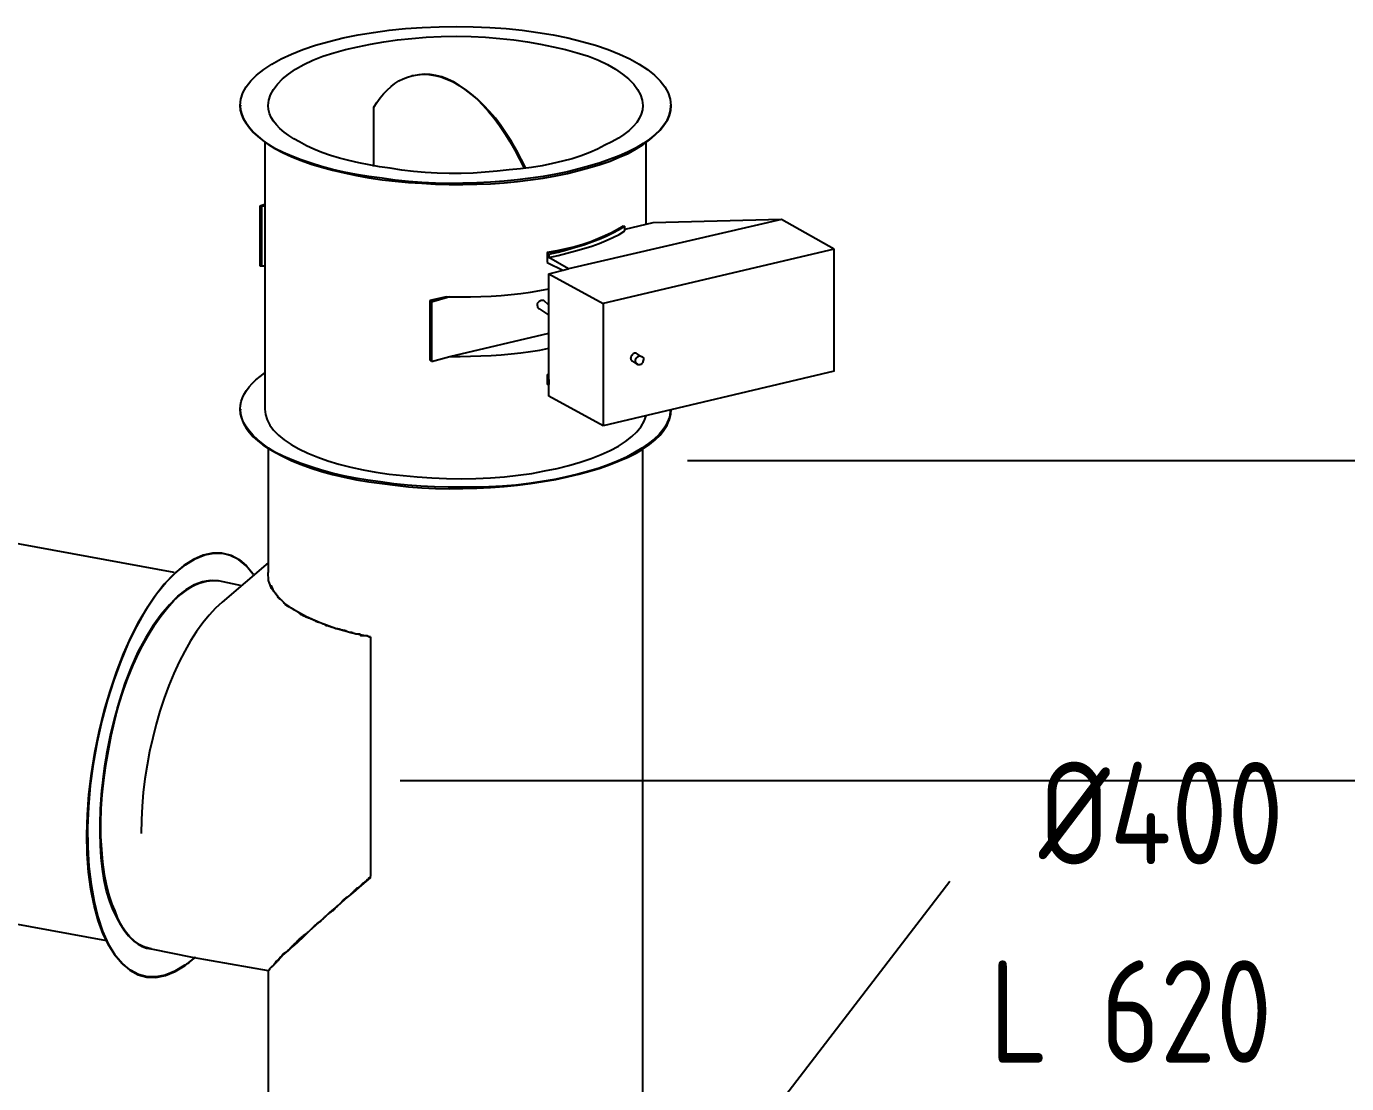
# Model space of a CAD drawing. Header units: metres. Extents: x 20 to 415, y 5 to 292.
# Drawn here: x 264.24 to 279.22, y 186.78 to 198.78 of the extents above; entities that cross this region are included whole.
import ezdxf

# ---------------------------------------------------------------- set-up
doc = ezdxf.new("R2010")
doc.units = ezdxf.units.M
for name, color, linetype in [('АРМАТУРА', 8, 'Continuous'), ('ВОЗДУХОВОДЫ', 7, 'Continuous'), ('ОБОЗНАЧЕНИЯ', 7, 'Continuous')]:
    doc.layers.add(name, color=color, linetype=linetype)
doc.styles.add('GOST', font='isocpeur.ttf')

msp = doc.modelspace()

# ---------------------------------------------------------------- linework, layer by layer
at = {"layer": 'АРМАТУРА'}
for points in [[(266.668, 197.881), (266.676, 197.953), (266.699, 198.024), (266.736, 198.094), (266.789, 198.161), (266.855, 198.227), (266.935, 198.29), (267.027, 198.351), (267.133, 198.41), (267.25, 198.465), (267.379, 198.517), (267.524, 198.565), (267.677, 198.609), (267.838, 198.648), (268.006, 198.682), (268.18, 198.711), (268.359, 198.736), (268.544, 198.755), (268.733, 198.768), (268.925, 198.776), (269.12, 198.779), (269.311, 198.776), (269.499, 198.768), (269.685, 198.755), (269.867, 198.736), (270.045, 198.711), (270.218, 198.682), (270.385, 198.648), (270.545, 198.609), (270.698, 198.565), (270.843, 198.517), (270.972, 198.465), (271.09, 198.41), (271.195, 198.351), (271.287, 198.29), (271.367, 198.227), (271.434, 198.161), (271.486, 198.094), (271.524, 198.024), (271.547, 197.953), (271.554, 197.881)], [(266.986, 197.881), (266.993, 197.942), (267.013, 198.004), (267.045, 198.064), (267.09, 198.124), (267.148, 198.183), (267.216, 198.239), (267.297, 198.294), (267.389, 198.346), (267.491, 198.396), (267.604, 198.442), (267.731, 198.48), (267.864, 198.516), (268.003, 198.549), (268.148, 198.578), (268.299, 198.604), (268.454, 198.626), (268.615, 198.643), (268.779, 198.656), (268.948, 198.664), (269.12, 198.667), (269.288, 198.664), (269.452, 198.656), (269.614, 198.643), (269.772, 198.626), (269.926, 198.604), (270.075, 198.578), (270.219, 198.549), (270.358, 198.516), (270.491, 198.48), (270.618, 198.442), (270.731, 198.396), (270.834, 198.346), (270.925, 198.294), (271.006, 198.239), (271.075, 198.183), (271.132, 198.124), (271.177, 198.064), (271.21, 198.004), (271.23, 197.942), (271.236, 197.881)], [(268.184, 197.862), (268.219, 197.916), (268.256, 197.967), (268.295, 198.014), (268.336, 198.057), (268.379, 198.096), (268.423, 198.13), (268.469, 198.16), (268.516, 198.184), (268.565, 198.203), (268.615, 198.218)], [(268.615, 198.218), (268.678, 198.23), (268.743, 198.236), (268.809, 198.233), (268.876, 198.223), (268.945, 198.206), (269.014, 198.181), (269.083, 198.149), (269.152, 198.11), (269.221, 198.064), (269.289, 198.012), (269.356, 197.952), (269.421, 197.886), (269.486, 197.814), (269.548, 197.737), (269.61, 197.654), (269.669, 197.565), (269.727, 197.473), (269.783, 197.375), (269.836, 197.274), (269.888, 197.169)], [(268.634, 198.218), (268.615, 198.218)], [(269.907, 197.169), (269.855, 197.274), (269.801, 197.375), (269.745, 197.473), (269.687, 197.565), (269.626, 197.654), (269.563, 197.737), (269.498, 197.814), (269.43, 197.886), (269.361, 197.952), (269.289, 198.012), (269.222, 198.064), (269.154, 198.11), (269.087, 198.149), (269.021, 198.181), (268.954, 198.206), (268.889, 198.223), (268.823, 198.233), (268.759, 198.236), (268.696, 198.23), (268.634, 198.218)], [(266.668, 197.881), (266.672, 197.83), (266.685, 197.78), (266.707, 197.729), (266.736, 197.68), (266.773, 197.63), (266.817, 197.581), (266.869, 197.533), (266.926, 197.486), (266.991, 197.439), (267.061, 197.394)], [(267.061, 197.394), (266.991, 197.439), (266.927, 197.486), (266.869, 197.533), (266.817, 197.581), (266.773, 197.63), (266.736, 197.68), (266.707, 197.729), (266.685, 197.78), (266.672, 197.83), (266.668, 197.881)], [(266.671, 197.887), (266.671, 197.877)], [(267.342, 197.469), (267.277, 197.503), (267.219, 197.54), (267.166, 197.579), (267.119, 197.619), (267.08, 197.661), (267.046, 197.703), (267.02, 197.747), (267.001, 197.791), (266.99, 197.836), (266.986, 197.881)], [(267.061, 197.394), (267.154, 197.345), (267.254, 197.299), (267.36, 197.257), (267.473, 197.217), (267.592, 197.181), (267.717, 197.147), (267.849, 197.116), (267.986, 197.088), (268.129, 197.062), (268.278, 197.038), (268.426, 197.022), (268.576, 197.009), (268.729, 196.999), (268.883, 196.991), (269.039, 196.986), (269.195, 196.985), (269.351, 196.988), (269.506, 196.994), (269.661, 197.005), (269.813, 197.019), (269.963, 197.038), (270.107, 197.059), (270.247, 197.085), (270.381, 197.112), (270.511, 197.143), (270.634, 197.177), (270.752, 197.213), (270.864, 197.252), (270.969, 197.294), (271.068, 197.338), (271.159, 197.389), (271.24, 197.441), (271.313, 197.494), (271.377, 197.548), (271.431, 197.602), (271.475, 197.657), (271.51, 197.713), (271.534, 197.768), (271.549, 197.824), (271.554, 197.881)], [(271.554, 197.881), (271.549, 197.824), (271.534, 197.769), (271.51, 197.713), (271.475, 197.658), (271.431, 197.604), (271.377, 197.552), (271.313, 197.5), (271.24, 197.45), (271.159, 197.402), (271.068, 197.356), (270.969, 197.312), (270.864, 197.271), (270.752, 197.232), (270.634, 197.196), (270.511, 197.162), (270.381, 197.131), (270.247, 197.103), (270.107, 197.078), (269.963, 197.056), (269.813, 197.038), (269.661, 197.023), (269.506, 197.011), (269.351, 197.003), (269.195, 196.999), (269.039, 196.998), (268.883, 197.002), (268.729, 197.009), (268.576, 197.021), (268.426, 197.036), (268.278, 197.057), (268.129, 197.076), (267.986, 197.099), (267.849, 197.126), (267.717, 197.156), (267.592, 197.19), (267.473, 197.227), (267.36, 197.265), (267.254, 197.307), (267.154, 197.35), (267.061, 197.394)], [(271.236, 197.881), (271.232, 197.831), (271.218, 197.782), (271.196, 197.734), (271.166, 197.687), (271.126, 197.642), (271.079, 197.597), (271.022, 197.554), (270.958, 197.512), (270.886, 197.471), (270.806, 197.431), (270.723, 197.388), (270.633, 197.348), (270.537, 197.312), (270.434, 197.278), (270.326, 197.249), (270.212, 197.222), (270.095, 197.199), (269.973, 197.18), (269.848, 197.163), (269.72, 197.15), (269.584, 197.135), (269.448, 197.124), (269.312, 197.115), (269.175, 197.111), (269.039, 197.111), (268.903, 197.114), (268.768, 197.121), (268.634, 197.133), (268.502, 197.149), (268.371, 197.169), (268.249, 197.187), (268.13, 197.207), (268.013, 197.23), (267.901, 197.256), (267.794, 197.284), (267.691, 197.315), (267.594, 197.349), (267.503, 197.385), (267.419, 197.425), (267.342, 197.469)], [(268.184, 197.188), (268.184, 197.862)], [(271.554, 197.878), (271.554, 197.887)], [(266.949, 197.469), (266.949, 194.435)], [(271.274, 196.532), (271.274, 197.469)], [(266.949, 196.757), (266.892, 196.738)], [(266.892, 196.738), (266.892, 196.064)], [(266.892, 196.738), (266.911, 196.738)], [(266.911, 196.738), (266.911, 196.064)], [(266.949, 196.738), (266.911, 196.738)], [(271.011, 196.514), (270.947, 196.475), (270.879, 196.438), (270.805, 196.402), (270.727, 196.368), (270.644, 196.336), (270.556, 196.306), (270.463, 196.279), (270.364, 196.254), (270.26, 196.233), (270.15, 196.214)], [(270.15, 196.214), (270.26, 196.233), (270.364, 196.254), (270.463, 196.279), (270.556, 196.306), (270.644, 196.336), (270.727, 196.368), (270.805, 196.402), (270.879, 196.438), (270.947, 196.475), (271.011, 196.514)], [(270.169, 196.195), (270.274, 196.219), (270.375, 196.245), (270.473, 196.273), (270.566, 196.302), (270.656, 196.334), (270.741, 196.367), (270.821, 196.401), (270.896, 196.438), (270.966, 196.475), (271.03, 196.514)], [(272.809, 196.589), (270.394, 196.027)], [(271.011, 196.514), (271.03, 196.514)], [(271.349, 196.551), (271.03, 196.476)], [(271.03, 196.458), (271.03, 196.514)], [(272.809, 196.589), (271.349, 196.551)], [(273.408, 196.252), (272.809, 196.589)], [(270.169, 196.158), (270.274, 196.181), (270.375, 196.205), (270.473, 196.231), (270.566, 196.258), (270.656, 196.287), (270.741, 196.317), (270.821, 196.349), (270.896, 196.383), (270.966, 196.419), (271.03, 196.458)], [(270.169, 196.195), (270.15, 196.214)], [(270.15, 196.214), (270.15, 196.102)], [(270.169, 196.195), (270.169, 196.158)], [(273.408, 196.252), (270.787, 195.634)], [(273.408, 194.866), (273.408, 196.252)], [(266.892, 196.064), (266.911, 196.064)], [(266.911, 196.064), (266.949, 196.064)], [(270.15, 196.102), (270.337, 196.008)], [(270.394, 196.027), (270.169, 196.158)], [(270.169, 195.971), (270.394, 196.027)], [(270.169, 195.971), (270.787, 195.634)], [(270.169, 194.585), (270.169, 195.971)], [(269.046, 195.709), (269.163, 195.709), (269.281, 195.711), (269.398, 195.715), (269.514, 195.72), (269.628, 195.727), (269.741, 195.737), (269.852, 195.749), (269.961, 195.764), (270.066, 195.781), (270.169, 195.802)], [(269.008, 195.709), (268.821, 195.671)], [(268.821, 195.671), (268.821, 194.997)], [(268.84, 195.652), (268.821, 195.671)], [(269.046, 195.709), (268.84, 195.652)], [(268.84, 195.652), (268.84, 194.978)], [(269.008, 195.709), (269.013, 195.709), (269.017, 195.709), (269.021, 195.709), (269.024, 195.709), (269.027, 195.709), (269.03, 195.709), (269.033, 195.709), (269.036, 195.709), (269.04, 195.709), (269.046, 195.709)], [(270.113, 195.671), (270.107, 195.671), (270.1, 195.671), (270.092, 195.67), (270.084, 195.669), (270.075, 195.666), (270.067, 195.663), (270.059, 195.658), (270.051, 195.652), (270.044, 195.644), (270.038, 195.634), (270.038, 195.628), (270.038, 195.621), (270.038, 195.613), (270.039, 195.606), (270.04, 195.599), (270.042, 195.592), (270.044, 195.586), (270.047, 195.582), (270.052, 195.579), (270.057, 195.578)], [(270.169, 195.615), (270.113, 195.671)], [(270.787, 195.634), (270.787, 194.248)], [(270.057, 195.578), (270.169, 195.503)], [(269.046, 195.035), (270.169, 195.297)], [(268.84, 194.978), (268.821, 194.997)], [(268.84, 194.978), (269.046, 195.035)], [(269.046, 195.035), (269.163, 195.035), (269.281, 195.037), (269.398, 195.041), (269.514, 195.046), (269.628, 195.053), (269.741, 195.063), (269.852, 195.075), (269.961, 195.09), (270.066, 195.107), (270.169, 195.128)], [(271.161, 195.072), (271.156, 195.072), (271.15, 195.072), (271.144, 195.071), (271.139, 195.07), (271.133, 195.067), (271.128, 195.064), (271.122, 195.059), (271.116, 195.053), (271.111, 195.045), (271.105, 195.035), (271.101, 195.029), (271.098, 195.022), (271.097, 195.014), (271.098, 195.007), (271.1, 195), (271.104, 194.993), (271.108, 194.987), (271.113, 194.983), (271.118, 194.98), (271.124, 194.978)], [(271.18, 194.941), (271.174, 194.947), (271.169, 194.952), (271.164, 194.958), (271.16, 194.965), (271.157, 194.971), (271.154, 194.979), (271.154, 194.987), (271.154, 194.995), (271.157, 195.005), (271.161, 195.016), (271.167, 195.021), (271.173, 195.027), (271.178, 195.032), (271.184, 195.036), (271.189, 195.039), (271.195, 195.041), (271.201, 195.042), (271.206, 195.042), (271.212, 195.039), (271.217, 195.035)], [(271.217, 195.035), (271.161, 195.072)], [(271.217, 195.035), (271.223, 195.034), (271.228, 195.032), (271.233, 195.029), (271.237, 195.026), (271.241, 195.021), (271.243, 195.014), (271.244, 195.007), (271.243, 194.999), (271.241, 194.989), (271.236, 194.978), (271.236, 194.973), (271.234, 194.967), (271.232, 194.962), (271.228, 194.957), (271.225, 194.953), (271.22, 194.949), (271.215, 194.945), (271.21, 194.943), (271.204, 194.941), (271.199, 194.941)], [(266.668, 194.435), (266.67, 194.48), (266.679, 194.523), (266.693, 194.566), (266.713, 194.607), (266.738, 194.648), (266.769, 194.689), (266.805, 194.729), (266.847, 194.768), (266.895, 194.808), (266.949, 194.847)], [(273.408, 194.866), (270.787, 194.248)], [(271.124, 194.978), (271.18, 194.941)], [(271.199, 194.941), (271.198, 194.941), (271.197, 194.941), (271.195, 194.941), (271.192, 194.941), (271.189, 194.941), (271.187, 194.941), (271.184, 194.941), (271.182, 194.941), (271.181, 194.941), (271.18, 194.941)], [(270.15, 194.829), (270.155, 194.829), (270.159, 194.829), (270.163, 194.829), (270.165, 194.829), (270.167, 194.829), (270.168, 194.829), (270.168, 194.829), (270.169, 194.829), (270.169, 194.829), (270.169, 194.829)], [(270.15, 194.829), (270.155, 194.829), (270.159, 194.829), (270.163, 194.829), (270.165, 194.829), (270.167, 194.829), (270.168, 194.829), (270.168, 194.829), (270.169, 194.829), (270.169, 194.829), (270.169, 194.829)], [(270.169, 194.81), (270.15, 194.829)], [(270.15, 194.829), (270.15, 194.716)], [(270.169, 194.716), (270.15, 194.716)], [(270.169, 194.772), (270.169, 194.716)], [(270.169, 194.716), (270.169, 194.716), (270.169, 194.716)], [(270.17, 194.768), (270.177, 194.764)], [(270.787, 194.248), (270.169, 194.585)], [(267.061, 193.949), (266.991, 193.994), (266.927, 194.041), (266.869, 194.088), (266.817, 194.136), (266.773, 194.185), (266.736, 194.234), (266.707, 194.284), (266.685, 194.334), (266.672, 194.385), (266.668, 194.435)], [(266.668, 194.435), (266.672, 194.38), (266.685, 194.325), (266.707, 194.273), (266.736, 194.221), (266.773, 194.171), (266.817, 194.123), (266.869, 194.076), (266.926, 194.032), (266.991, 193.989), (267.061, 193.949)], [(266.671, 194.438), (266.671, 194.428)], [(266.949, 194.435), (266.955, 194.374), (266.973, 194.314), (267.004, 194.256), (267.046, 194.199), (267.101, 194.143), (267.167, 194.089), (267.245, 194.037), (267.334, 193.987), (267.435, 193.938), (267.548, 193.892), (267.664, 193.85), (267.789, 193.812), (267.922, 193.777), (268.062, 193.748), (268.208, 193.722), (268.359, 193.7), (268.516, 193.682), (268.676, 193.667), (268.841, 193.656), (269.008, 193.649), (269.176, 193.646), (269.342, 193.649), (269.506, 193.657), (269.666, 193.669), (269.823, 193.686), (269.975, 193.708), (270.122, 193.735), (270.263, 193.765), (270.397, 193.799), (270.525, 193.836), (270.649, 193.877), (270.762, 193.921), (270.866, 193.968), (270.958, 194.018), (271.04, 194.07), (271.11, 194.125), (271.169, 194.181), (271.216, 194.24), (271.251, 194.299), (271.274, 194.361)], [(267.061, 193.949), (267.154, 193.899), (267.254, 193.852), (267.36, 193.808), (267.473, 193.767), (267.592, 193.729), (267.717, 193.694), (267.849, 193.663), (267.986, 193.635), (268.129, 193.612), (268.278, 193.593), (268.426, 193.573), (268.576, 193.557), (268.729, 193.545), (268.883, 193.538), (269.039, 193.534), (269.195, 193.535), (269.351, 193.539), (269.506, 193.547), (269.661, 193.559), (269.813, 193.574), (269.963, 193.593), (270.107, 193.614), (270.247, 193.639), (270.381, 193.667), (270.511, 193.698), (270.634, 193.732), (270.752, 193.768), (270.864, 193.807), (270.969, 193.849), (271.068, 193.892), (271.159, 193.938), (271.24, 193.987), (271.313, 194.037), (271.377, 194.089), (271.431, 194.143), (271.475, 194.199), (271.51, 194.256), (271.534, 194.314), (271.549, 194.374), (271.554, 194.435)], [(271.554, 194.435), (271.549, 194.375), (271.533, 194.316), (271.505, 194.259), (271.468, 194.204), (271.421, 194.15), (271.364, 194.097), (271.299, 194.045), (271.224, 193.994), (271.14, 193.943), (271.049, 193.892), (270.955, 193.849), (270.852, 193.807), (270.742, 193.768), (270.624, 193.732), (270.499, 193.698), (270.368, 193.667), (270.232, 193.639), (270.09, 193.614), (269.944, 193.593), (269.794, 193.574), (269.642, 193.564), (269.489, 193.557), (269.336, 193.552), (269.181, 193.55), (269.027, 193.551), (268.872, 193.555), (268.718, 193.563), (268.565, 193.575), (268.411, 193.591), (268.259, 193.612), (268.115, 193.631), (267.976, 193.654), (267.842, 193.681), (267.713, 193.711), (267.59, 193.745), (267.472, 193.782), (267.36, 193.82), (267.254, 193.862), (267.154, 193.904), (267.061, 193.949)]]:
    msp.add_lwpolyline(points, dxfattribs=at)
at = {"layer": 'ВОЗДУХОВОДЫ'}
for points in [[(270.45, 193.686), (270.649, 193.74), (270.831, 193.8), (270.994, 193.866), (271.138, 193.937), (271.262, 194.012), (271.365, 194.091), (271.447, 194.173), (271.506, 194.259), (271.542, 194.346), (271.554, 194.435)], [(266.986, 193.986), (266.986, 192.582)], [(271.236, 179.344), (271.236, 193.986)], [(265.919, 192.582), (261.032, 193.481)], [(266.031, 188.126), (265.925, 188.059), (265.819, 188.015), (265.715, 187.995), (265.614, 187.997), (265.516, 188.023), (265.423, 188.07), (265.335, 188.14), (265.254, 188.232), (265.18, 188.346), (265.114, 188.481), (265.057, 188.636), (265.01, 188.805), (264.974, 188.989), (264.948, 189.185), (264.934, 189.392), (264.929, 189.609), (264.935, 189.833), (264.952, 190.064), (264.981, 190.301), (265.02, 190.541), (265.069, 190.78), (265.127, 191.013), (265.193, 191.238), (265.266, 191.454), (265.345, 191.66), (265.431, 191.853), (265.523, 192.032), (265.619, 192.195), (265.72, 192.342), (265.825, 192.469), (265.937, 192.582), (266.049, 192.671), (266.159, 192.739), (266.266, 192.783), (266.371, 192.804), (266.471, 192.803), (266.567, 192.778), (266.657, 192.73), (266.741, 192.658), (266.817, 192.563)], [(266.817, 192.563), (266.736, 192.658), (266.648, 192.729), (266.554, 192.777), (266.456, 192.801), (266.354, 192.802), (266.249, 192.779), (266.14, 192.732), (266.03, 192.662), (265.919, 192.568), (265.806, 192.451), (265.696, 192.307), (265.591, 192.147), (265.492, 191.971), (265.399, 191.781), (265.313, 191.578), (265.233, 191.363), (265.162, 191.137), (265.099, 190.902), (265.046, 190.66), (265.001, 190.41), (264.968, 190.165), (264.947, 189.924), (264.937, 189.691), (264.939, 189.465), (264.952, 189.249), (264.976, 189.044), (265.01, 188.852), (265.054, 188.675), (265.107, 188.513), (265.17, 188.369), (265.246, 188.246), (265.329, 188.147), (265.417, 188.071), (265.511, 188.02), (265.61, 187.992), (265.713, 187.989), (265.82, 188.01), (265.931, 188.055), (266.045, 188.125), (266.162, 188.219)], [(266.986, 192.694), (266.462, 192.245)], [(266.424, 192.488), (266.333, 192.494), (266.241, 192.478), (266.147, 192.442), (266.053, 192.385), (265.959, 192.31), (265.865, 192.217), (265.772, 192.107), (265.681, 191.981), (265.593, 191.839), (265.507, 191.683), (265.431, 191.509), (265.361, 191.326), (265.298, 191.134), (265.242, 190.936), (265.193, 190.733), (265.152, 190.527), (265.12, 190.318), (265.096, 190.11), (265.081, 189.903), (265.076, 189.698)], [(266.424, 192.488), (266.356, 192.493), (266.285, 192.486), (266.213, 192.466), (266.14, 192.434), (266.066, 192.39), (265.992, 192.333), (265.917, 192.264), (265.842, 192.183), (265.768, 192.089), (265.694, 191.983), (265.623, 191.872), (265.555, 191.752), (265.491, 191.625), (265.431, 191.49), (265.376, 191.348), (265.325, 191.201), (265.278, 191.048), (265.237, 190.889), (265.201, 190.726), (265.17, 190.56), (265.139, 190.392), (265.116, 190.226), (265.098, 190.062), (265.088, 189.901), (265.083, 189.743), (265.085, 189.589), (265.093, 189.44), (265.106, 189.295), (265.126, 189.157), (265.151, 189.024), (265.181, 188.905), (265.216, 188.796), (265.256, 188.696), (265.299, 188.607), (265.348, 188.528), (265.4, 188.461), (265.458, 188.405), (265.52, 188.362), (265.586, 188.331), (265.657, 188.313)], [(265.657, 188.313), (265.586, 188.331), (265.52, 188.362), (265.458, 188.406), (265.4, 188.462), (265.348, 188.531), (265.299, 188.611), (265.256, 188.702), (265.216, 188.805), (265.181, 188.919), (265.151, 189.043), (265.126, 189.171), (265.106, 189.305), (265.093, 189.446), (265.085, 189.593), (265.083, 189.745), (265.088, 189.902), (265.098, 190.062), (265.116, 190.226), (265.139, 190.392), (265.17, 190.56), (265.201, 190.726), (265.237, 190.889), (265.278, 191.048), (265.325, 191.201), (265.376, 191.348), (265.431, 191.49), (265.491, 191.625), (265.555, 191.752), (265.623, 191.872), (265.694, 191.983), (265.768, 192.089), (265.842, 192.183), (265.917, 192.264), (265.992, 192.333), (266.066, 192.39), (266.14, 192.434), (266.213, 192.466), (266.286, 192.486), (266.356, 192.493), (266.424, 192.488)], [(265.132, 190.391), (265.163, 190.565), (265.2, 190.736), (265.241, 190.905), (265.287, 191.069), (265.338, 191.229), (265.394, 191.383), (265.454, 191.531), (265.518, 191.672), (265.585, 191.804), (265.657, 191.926), (265.731, 192.043), (265.807, 192.147), (265.884, 192.237), (265.962, 192.313), (266.04, 192.376), (266.119, 192.425), (266.197, 192.461), (266.274, 192.484), (266.35, 192.493), (266.424, 192.488)], [(266.686, 192.432), (266.424, 192.488)], [(266.424, 192.488), (266.424, 192.488), (266.424, 192.488)], [(268.147, 191.852), (267.94, 191.896), (267.749, 191.949), (267.575, 192.011), (267.42, 192.079), (267.286, 192.154), (267.174, 192.233), (267.086, 192.317), (267.024, 192.403), (266.99, 192.492), (266.986, 192.582)], [(267.005, 192.451), (267.005, 192.45), (267.005, 192.449), (267.005, 192.447), (267.006, 192.444), (267.007, 192.441), (267.009, 192.439), (267.011, 192.436), (267.014, 192.434), (267.018, 192.433), (267.023, 192.432), (267.024, 192.426), (267.025, 192.421), (267.028, 192.415), (267.03, 192.41), (267.033, 192.404), (267.036, 192.398), (267.038, 192.393), (267.04, 192.387), (267.042, 192.381), (267.042, 192.376), (267.048, 192.37), (267.053, 192.364), (267.059, 192.359), (267.065, 192.352), (267.07, 192.345), (267.076, 192.338), (267.081, 192.33), (267.087, 192.321), (267.093, 192.312), (267.098, 192.301), (267.104, 192.295), (267.112, 192.29), (267.119, 192.284), (267.127, 192.277), (267.136, 192.271), (267.144, 192.263), (267.152, 192.255), (267.16, 192.246), (267.167, 192.237), (267.173, 192.226), (267.179, 192.22), (267.186, 192.215), (267.195, 192.209), (267.204, 192.204), (267.213, 192.198), (267.223, 192.192), (267.234, 192.187), (267.245, 192.181), (267.256, 192.175), (267.267, 192.17), (267.278, 192.164), (267.289, 192.157), (267.301, 192.149), (267.312, 192.141), (267.323, 192.132), (267.334, 192.124), (267.345, 192.116), (267.357, 192.108), (267.368, 192.101), (267.379, 192.095), (267.39, 192.09), (267.4, 192.086), (267.409, 192.082), (267.418, 192.079), (267.426, 192.076), (267.434, 192.073), (267.443, 192.07), (267.452, 192.067), (267.462, 192.063), (267.473, 192.058), (267.484, 192.052), (267.495, 192.046), (267.506, 192.041), (267.517, 192.036), (267.527, 192.032), (267.536, 192.028), (267.545, 192.025), (267.553, 192.022), (267.56, 192.021), (267.566, 192.02), (267.577, 192.015), (267.587, 192.011), (267.596, 192.007), (267.603, 192.004), (267.611, 192.001), (267.618, 191.999), (267.624, 191.996), (267.63, 191.992), (267.636, 191.988), (267.641, 191.983), (267.652, 191.982), (267.662, 191.981), (267.67, 191.979), (267.678, 191.976), (267.686, 191.973), (267.693, 191.97), (267.699, 191.968), (267.705, 191.966), (267.711, 191.964), (267.716, 191.964), (267.727, 191.959), (267.737, 191.955), (267.745, 191.952), (267.753, 191.949), (267.761, 191.948), (267.767, 191.947), (267.774, 191.946), (267.78, 191.945), (267.785, 191.945), (267.791, 191.945), (267.802, 191.94), (267.811, 191.936), (267.82, 191.933), (267.828, 191.931), (267.836, 191.929), (267.842, 191.928), (267.849, 191.927), (267.855, 191.927), (267.86, 191.926), (267.866, 191.926), (267.872, 191.921), (267.877, 191.917), (267.883, 191.914), (267.888, 191.912), (267.894, 191.91), (267.9, 191.909), (267.905, 191.908), (267.911, 191.908), (267.917, 191.908), (267.922, 191.908), (267.928, 191.907), (267.933, 191.906), (267.939, 191.904), (267.945, 191.901), (267.95, 191.898), (267.956, 191.896), (267.961, 191.893), (267.967, 191.891), (267.973, 191.89), (267.978, 191.889), (267.979, 191.889), (267.98, 191.889), (267.983, 191.889), (267.986, 191.889), (267.99, 191.889), (267.994, 191.889), (267.999, 191.889), (268.005, 191.889), (268.01, 191.889), (268.016, 191.889), (268.016, 191.889), (268.018, 191.889), (268.02, 191.889), (268.022, 191.888), (268.025, 191.887), (268.028, 191.885), (268.031, 191.883), (268.033, 191.879), (268.034, 191.875), (268.034, 191.87), (268.04, 191.87), (268.044, 191.87), (268.047, 191.87), (268.049, 191.87), (268.051, 191.87), (268.052, 191.87), (268.053, 191.87), (268.053, 191.87), (268.053, 191.87), (268.053, 191.87), (268.058, 191.87), (268.063, 191.87), (268.066, 191.87), (268.069, 191.87), (268.072, 191.87), (268.075, 191.87), (268.078, 191.87), (268.081, 191.87), (268.086, 191.87), (268.109, 191.87), (268.114, 191.865), (268.119, 191.861), (268.122, 191.858), (268.124, 191.856), (268.126, 191.854), (268.127, 191.853), (268.128, 191.852), (268.128, 191.852), (268.128, 191.852), (268.147, 191.852)], [(266.462, 192.245), (266.389, 192.178), (266.316, 192.099), (266.245, 192.011), (266.174, 191.914), (266.106, 191.807), (266.04, 191.692), (265.976, 191.569), (265.916, 191.439), (265.859, 191.302), (265.806, 191.159), (265.758, 191.011), (265.714, 190.861), (265.676, 190.708), (265.641, 190.554), (265.612, 190.398), (265.588, 190.242), (265.569, 190.086), (265.555, 189.931), (265.547, 189.776), (265.544, 189.623)], [(268.147, 191.852), (268.147, 189.137)], [(265.657, 188.313), (265.591, 188.33), (265.529, 188.359), (265.47, 188.4), (265.414, 188.452), (265.362, 188.514), (265.313, 188.587), (265.267, 188.669), (265.225, 188.76), (265.186, 188.86), (265.151, 188.968), (265.126, 189.09), (265.106, 189.217), (265.092, 189.35), (265.083, 189.488), (265.079, 189.631), (265.08, 189.777), (265.086, 189.927), (265.097, 190.08), (265.112, 190.235), (265.132, 190.391)], [(265.076, 189.698), (265.078, 189.587), (265.083, 189.479), (265.091, 189.373), (265.103, 189.271), (265.118, 189.172), (265.137, 189.077), (265.159, 188.986), (265.184, 188.9), (265.213, 188.819), (265.245, 188.743), (265.274, 188.668), (265.307, 188.6), (265.343, 188.538), (265.382, 188.484), (265.423, 188.437), (265.466, 188.397), (265.511, 188.365), (265.558, 188.34), (265.607, 188.322), (265.657, 188.313)], [(260.264, 189.305), (265.151, 188.406)], [(266.986, 188.069), (266.987, 188.069), (266.988, 188.07), (266.99, 188.07), (266.993, 188.071), (266.995, 188.072), (266.998, 188.074), (267.001, 188.076), (267.003, 188.079), (267.004, 188.083), (267.005, 188.088), (267.005, 188.089), (267.007, 188.09), (267.009, 188.093), (267.013, 188.096), (267.016, 188.1), (267.021, 188.104), (267.026, 188.109), (267.031, 188.115), (267.037, 188.12), (267.042, 188.126), (267.048, 188.131), (267.053, 188.137), (267.059, 188.142), (267.065, 188.148), (267.07, 188.154), (267.076, 188.159), (267.081, 188.165), (267.087, 188.171), (267.093, 188.176), (267.098, 188.182), (267.104, 188.187), (267.11, 188.193), (267.115, 188.199), (267.121, 188.206), (267.126, 188.212), (267.132, 188.22), (267.138, 188.228), (267.143, 188.236), (267.149, 188.246), (267.154, 188.257), (267.165, 188.262), (267.175, 188.268), (267.184, 188.274), (267.193, 188.28), (267.201, 188.287), (267.21, 188.295), (267.219, 188.303), (267.227, 188.311), (267.237, 188.321), (267.248, 188.332), (267.259, 188.342), (267.269, 188.352), (267.278, 188.361), (267.286, 188.37), (267.295, 188.378), (267.303, 188.387), (267.312, 188.396), (267.321, 188.405), (267.331, 188.415), (267.342, 188.425), (267.353, 188.436), (267.364, 188.446), (267.375, 188.455), (267.387, 188.464), (267.398, 188.472), (267.409, 188.48), (267.42, 188.489), (267.432, 188.498), (267.443, 188.508), (267.454, 188.519), (267.465, 188.53), (267.477, 188.541), (267.488, 188.553), (267.5, 188.564), (267.513, 188.575), (267.526, 188.586), (267.539, 188.597), (267.553, 188.609), (267.569, 188.62), (267.585, 188.631), (267.591, 188.637), (267.596, 188.642), (267.602, 188.648), (267.608, 188.654), (267.613, 188.659), (267.619, 188.665), (267.624, 188.67), (267.63, 188.676), (267.636, 188.682), (267.641, 188.687), (267.647, 188.693), (267.653, 188.699), (267.659, 188.704), (267.665, 188.71), (267.672, 188.715), (267.679, 188.721), (267.687, 188.727), (267.696, 188.732), (267.705, 188.738), (267.716, 188.743), (267.722, 188.749), (267.727, 188.755), (267.733, 188.76), (267.739, 188.766), (267.744, 188.772), (267.75, 188.777), (267.755, 188.783), (267.761, 188.788), (267.767, 188.794), (267.772, 188.8), (267.783, 188.81), (267.793, 188.82), (267.802, 188.829), (267.809, 188.837), (267.817, 188.844), (267.824, 188.851), (267.83, 188.857), (267.836, 188.863), (267.842, 188.869), (267.847, 188.875), (267.853, 188.88), (267.86, 188.886), (267.868, 188.891), (267.876, 188.897), (267.885, 188.903), (267.893, 188.908), (267.901, 188.914), (267.909, 188.919), (267.916, 188.925), (267.922, 188.931), (267.927, 188.936), (267.931, 188.94), (267.935, 188.944), (267.938, 188.947), (267.941, 188.949), (267.944, 188.952), (267.947, 188.955), (267.95, 188.959), (267.955, 188.963), (267.96, 188.968), (267.965, 188.973), (267.969, 188.978), (267.972, 188.981), (267.975, 188.984), (267.978, 188.987), (267.981, 188.99), (267.984, 188.993), (267.988, 188.996), (267.992, 189.001), (267.997, 189.006), (268.002, 189.006), (268.006, 189.008), (268.01, 189.01), (268.013, 189.012), (268.016, 189.015), (268.019, 189.018), (268.022, 189.02), (268.025, 189.022), (268.029, 189.024), (268.034, 189.024), (268.035, 189.029), (268.037, 189.034), (268.039, 189.037), (268.041, 189.039), (268.044, 189.041), (268.047, 189.042), (268.049, 189.043), (268.051, 189.043), (268.053, 189.043), (268.053, 189.043), (268.054, 189.048), (268.055, 189.052), (268.057, 189.055), (268.06, 189.058), (268.063, 189.06), (268.065, 189.061), (268.068, 189.061), (268.07, 189.062), (268.071, 189.062), (268.072, 189.062), (268.077, 189.067), (268.081, 189.071), (268.084, 189.074), (268.087, 189.077), (268.088, 189.078), (268.09, 189.079), (268.09, 189.08), (268.09, 189.08), (268.091, 189.081), (268.091, 189.081), (268.096, 189.081), (268.1, 189.083), (268.103, 189.085), (268.105, 189.087), (268.107, 189.09), (268.108, 189.093), (268.109, 189.095), (268.109, 189.097), (268.109, 189.099), (268.109, 189.099), (268.11, 189.099), (268.111, 189.099), (268.113, 189.1), (268.116, 189.101), (268.119, 189.102), (268.122, 189.103), (268.124, 189.106), (268.126, 189.109), (268.128, 189.113), (268.128, 189.118), (268.133, 189.118), (268.137, 189.118), (268.14, 189.118), (268.143, 189.118), (268.145, 189.118), (268.146, 189.118), (268.146, 189.118), (268.147, 189.118), (268.147, 189.118), (268.147, 189.118), (268.147, 189.123), (268.147, 189.127), (268.147, 189.13), (268.147, 189.133), (268.147, 189.134), (268.147, 189.136), (268.147, 189.136), (268.147, 189.136), (268.147, 189.137), (268.147, 189.137)], [(267.042, 188.126), (267.042, 188.126), (267.056, 188.144), (267.073, 188.164), (267.095, 188.186), (267.119, 188.21), (267.148, 188.236), (267.178, 188.263), (267.212, 188.292), (267.247, 188.323), (267.284, 188.355), (267.323, 188.388), (267.387, 188.451), (267.455, 188.516), (267.528, 188.583), (267.605, 188.653), (267.686, 188.725), (267.771, 188.799), (267.859, 188.875), (267.952, 188.954), (268.047, 189.035), (268.147, 189.118), (268.147, 189.119), (268.147, 189.12), (268.147, 189.122), (268.147, 189.125), (268.147, 189.127), (268.147, 189.13), (268.147, 189.133), (268.147, 189.135), (268.147, 189.136), (268.147, 189.137)], [(265.657, 188.313), (266.125, 188.219)], [(265.657, 188.313), (265.657, 188.313), (265.657, 188.313)], [(266.162, 188.219), (266.146, 188.208), (266.132, 188.197), (266.12, 188.186), (266.108, 188.176), (266.097, 188.166), (266.085, 188.156), (266.074, 188.147), (266.061, 188.139), (266.047, 188.132), (266.031, 188.126)], [(266.125, 188.219), (266.986, 188.069)], [(266.986, 188.069), (266.986, 179.738)]]:
    msp.add_lwpolyline(points, dxfattribs=at)
at = {"layer": 'ОБОЗНАЧЕНИЯ'}
for points in [[(271.742, 193.855), (281.852, 193.855)], [(268.484, 190.223), (281.815, 190.223)], [(271.573, 184.98), (274.719, 189.081)]]:
    msp.add_lwpolyline(points, dxfattribs=at)

# ---------------------------------------------------------------- texts
at = {"layer": 'ОБОЗНАЧЕНИЯ', "style": 'GOST', "width": 0.8}
for s, p in [('%%c400', (275.728, 189.272)), ('L 620', (275.169, 187.021))]:
    msp.add_text(s, height=1.1615, dxfattribs=at).set_placement(p)

doc.saveas('drawing.dxf')
